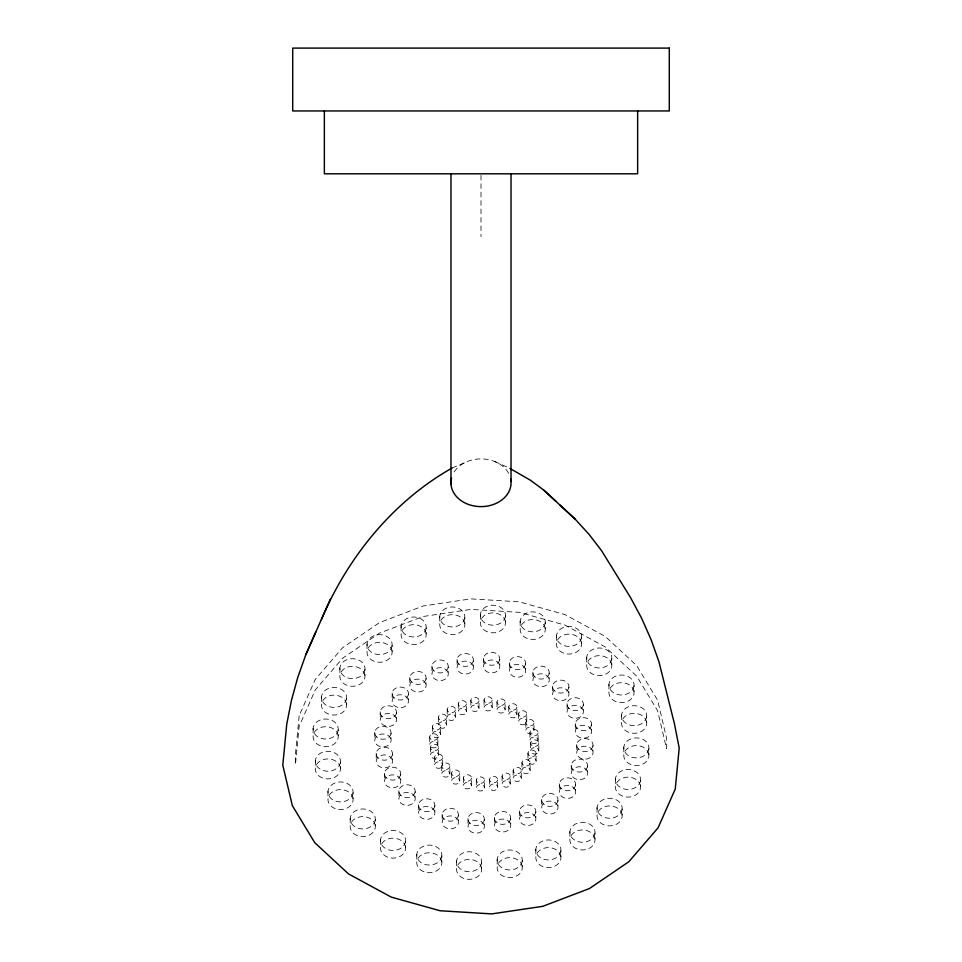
<?xml version="1.0" encoding="UTF-8"?>
<svg xmlns="http://www.w3.org/2000/svg" width="962" height="962" viewBox="0 0 962 962"><rect width="100%" height="100%" fill="white"/><g stroke="black" fill="none" stroke-linecap="round" stroke-linejoin="round"><path stroke-width="0.72" stroke-dasharray="4.81 3.61" d="M452.104 468.013L464.562 462.77M494.6 461.471L508.706 467.785M648.881 748.664A12.566 9.981 0 0 1 629.244 756.132A12.566 9.981 0 0 1 630.904 738.9A12.566 9.981 0 0 1 648.881 748.664L648.881 756.312A12.566 9.981 0 0 1 629.244 763.78A12.566 9.981 0 0 1 630.904 746.56A12.566 9.981 0 0 1 648.881 756.312M646.668 716.437A12.566 9.981 0 0 1 627.032 723.905A12.566 9.981 0 0 1 628.691 706.685A12.566 9.981 0 0 1 646.668 716.437L646.668 724.085A12.566 9.981 0 0 1 627.032 731.565A12.566 9.981 0 0 1 628.691 714.333A12.566 9.981 0 0 1 646.668 724.085M640.512 780.242A12.566 9.981 0 0 1 620.875 787.71A12.566 9.981 0 0 1 622.534 770.49A12.566 9.981 0 0 1 640.512 780.242L640.512 787.89A12.566 9.981 0 0 1 620.875 795.37A12.566 9.981 0 0 1 622.534 778.138A12.566 9.981 0 0 1 640.512 787.89M634.018 685.762A12.566 9.981 0 0 1 614.381 693.241A12.566 9.981 0 0 1 616.041 676.009A12.566 9.981 0 0 1 634.018 685.762L634.018 693.422A12.566 9.981 0 0 1 614.381 700.889A12.566 9.981 0 0 1 616.041 683.657A12.566 9.981 0 0 1 634.018 693.422M623.809 747.137L623.809 754.785M622.125 809.03A12.566 9.981 0 0 1 602.489 816.497A12.566 9.981 0 0 1 604.148 799.278A12.566 9.981 0 0 1 622.125 809.03L622.125 816.678A12.566 9.981 0 0 1 602.489 824.145A12.566 9.981 0 0 1 604.148 806.926A12.566 9.981 0 0 1 622.125 816.678M621.596 714.91L621.596 722.57M615.439 778.715L615.439 786.375M611.796 658.742A12.566 9.981 0 0 1 592.159 666.209A12.566 9.981 0 0 1 593.819 648.977A12.566 9.981 0 0 1 611.796 658.742L611.796 666.389A12.566 9.981 0 0 1 592.159 673.857A12.566 9.981 0 0 1 593.819 656.637A12.566 9.981 0 0 1 611.796 666.389M608.946 684.247L608.946 691.894M597.053 807.503L597.053 815.163M594.973 833.056A12.566 9.981 0 0 1 575.336 840.523A12.566 9.981 0 0 1 576.996 823.304A12.566 9.981 0 0 1 594.973 833.056L594.973 840.704A12.566 9.981 0 0 1 575.336 848.183A12.566 9.981 0 0 1 576.996 830.952A12.566 9.981 0 0 1 594.973 840.704M593.025 745.55A8.177 6.481 0 0 1 580.254 750.408A8.177 6.481 0 0 1 581.337 739.213A8.177 6.481 0 0 1 593.025 745.55L593.025 753.198A8.177 6.481 0 0 1 580.254 758.056A8.177 6.481 0 0 1 581.337 746.861A8.177 6.481 0 0 1 593.025 753.198M591.582 724.602A8.177 6.481 0 0 1 578.823 729.461A8.177 6.481 0 0 1 579.894 718.265A8.177 6.481 0 0 1 591.582 724.602L591.582 732.25A8.177 6.481 0 0 1 578.823 737.108A8.177 6.481 0 0 1 579.894 725.913A8.177 6.481 0 0 1 591.582 732.25M587.578 766.077A8.177 6.481 0 0 1 574.819 770.935A8.177 6.481 0 0 1 575.901 759.739A8.177 6.481 0 0 1 587.578 766.077L587.578 773.725A8.177 6.481 0 0 1 574.819 778.583A8.177 6.481 0 0 1 575.901 767.387A8.177 6.481 0 0 1 587.578 773.725M586.724 657.214L586.724 664.862M583.357 704.665A8.177 6.481 0 0 1 570.598 709.523A8.177 6.481 0 0 1 571.681 698.328A8.177 6.481 0 0 1 583.357 704.665L583.357 712.325A8.177 6.481 0 0 1 570.598 717.171A8.177 6.481 0 0 1 571.681 705.976A8.177 6.481 0 0 1 583.357 712.325M581.505 637.193A12.566 9.981 0 0 1 561.868 644.66A12.566 9.981 0 0 1 563.54 627.44A12.566 9.981 0 0 1 581.505 637.193L581.505 644.841A12.566 9.981 0 0 1 561.868 652.32A12.566 9.981 0 0 1 563.54 635.088A12.566 9.981 0 0 1 581.505 644.841M576.719 744.564L576.719 752.212M575.625 784.788A8.177 6.481 0 0 1 562.866 789.646A8.177 6.481 0 0 1 563.948 778.45A8.177 6.481 0 0 1 575.625 784.788L575.625 792.435A8.177 6.481 0 0 1 562.866 797.294A8.177 6.481 0 0 1 563.948 786.098A8.177 6.481 0 0 1 575.625 792.435M575.288 723.616L575.288 731.264M571.284 765.091L571.284 772.739M569.901 831.529L569.901 839.189M568.915 687.096A8.177 6.481 0 0 1 556.144 691.955A8.177 6.481 0 0 1 557.226 680.759A8.177 6.481 0 0 1 568.915 687.096L568.915 694.756A8.177 6.481 0 0 1 556.144 699.602A8.177 6.481 0 0 1 557.226 688.407A8.177 6.481 0 0 1 568.915 694.756M567.063 703.679L567.063 711.327M560.906 850.697A12.566 9.981 0 0 1 541.269 858.164A12.566 9.981 0 0 1 542.941 840.932A12.566 9.981 0 0 1 560.906 850.697L560.906 858.344A12.566 9.981 0 0 1 541.269 865.812A12.566 9.981 0 0 1 542.941 848.592A12.566 9.981 0 0 1 560.906 858.344M559.331 783.802L559.331 791.449M557.984 800.408A8.177 6.481 0 0 1 545.213 805.266A8.177 6.481 0 0 1 546.296 794.071A8.177 6.481 0 0 1 557.984 800.408L557.984 808.056A8.177 6.481 0 0 1 545.213 812.914A8.177 6.481 0 0 1 546.296 801.719A8.177 6.481 0 0 1 557.984 808.056M556.433 635.666L556.433 643.325M552.621 686.11L552.621 693.758M549.23 673.099A8.177 6.481 0 0 1 536.459 677.957A8.177 6.481 0 0 1 537.542 666.75A8.177 6.481 0 0 1 549.23 673.099L549.23 680.747A8.177 6.481 0 0 1 536.459 685.605A8.177 6.481 0 0 1 537.542 674.41A8.177 6.481 0 0 1 549.23 680.747M545.226 622.606A12.566 9.981 0 0 1 525.601 630.074A12.566 9.981 0 0 1 527.26 612.854A12.566 9.981 0 0 1 545.226 622.606L545.226 630.254A12.566 9.981 0 0 1 525.601 637.722A12.566 9.981 0 0 1 527.26 620.502A12.566 9.981 0 0 1 545.226 630.254M541.678 799.422L541.678 807.07M538.816 743.398A4.088 3.247 0 0 1 532.431 745.827A4.088 3.247 0 0 1 532.972 740.223A4.088 3.247 0 0 1 538.816 743.398L538.816 751.045A4.088 3.247 0 0 1 532.431 753.474A4.088 3.247 0 0 1 532.972 747.871A4.088 3.247 0 0 1 538.816 751.045M538.095 732.924A4.088 3.247 0 0 1 531.709 735.353A4.088 3.247 0 0 1 532.251 729.749A4.088 3.247 0 0 1 538.095 732.924L538.095 740.572A4.088 3.247 0 0 1 531.709 743.001A4.088 3.247 0 0 1 532.251 737.397A4.088 3.247 0 0 1 538.095 740.572M536.087 753.655A4.088 3.247 0 0 1 529.713 756.084A4.088 3.247 0 0 1 530.254 750.492A4.088 3.247 0 0 1 536.087 753.655L536.087 761.315A4.088 3.247 0 0 1 529.713 763.732A4.088 3.247 0 0 1 530.254 758.14A4.088 3.247 0 0 1 536.087 761.315M535.834 811.868A8.177 6.481 0 0 1 523.075 816.726A8.177 6.481 0 0 1 524.158 805.531A8.177 6.481 0 0 1 535.834 811.868L535.834 819.516A8.177 6.481 0 0 1 523.075 824.374A8.177 6.481 0 0 1 524.158 813.179A8.177 6.481 0 0 1 535.834 819.516M535.834 849.169L535.834 856.817M533.982 722.955A4.088 3.247 0 0 1 527.597 725.384A4.088 3.247 0 0 1 528.138 719.78A4.088 3.247 0 0 1 533.982 722.955L533.982 730.603A4.088 3.247 0 0 1 527.597 733.032A4.088 3.247 0 0 1 528.138 727.428A4.088 3.247 0 0 1 533.982 730.603M532.936 672.101L532.936 679.761M530.663 742.904L530.663 750.552M530.11 763.01A4.088 3.247 0 0 1 523.737 765.439A4.088 3.247 0 0 1 524.278 759.848A4.088 3.247 0 0 1 530.11 763.01L530.11 770.67A4.088 3.247 0 0 1 523.737 773.087A4.088 3.247 0 0 1 524.278 767.496A4.088 3.247 0 0 1 530.11 770.67M529.942 732.431L529.942 740.079M527.946 753.162L527.946 760.81M526.755 714.165A4.088 3.247 0 0 1 520.382 716.594A4.088 3.247 0 0 1 520.923 711.002A4.088 3.247 0 0 1 526.755 714.165L526.755 721.825A4.088 3.247 0 0 1 520.382 724.254A4.088 3.247 0 0 1 520.923 718.65A4.088 3.247 0 0 1 526.755 721.825M525.829 722.462L525.829 730.11M525.649 663.612A8.177 6.481 0 0 1 512.89 668.47A8.177 6.481 0 0 1 513.961 657.274A8.177 6.481 0 0 1 525.649 663.612L525.649 671.26A8.177 6.481 0 0 1 512.89 676.118A8.177 6.481 0 0 1 513.961 664.922A8.177 6.481 0 0 1 525.649 671.26M522.258 860.725A12.566 9.981 0 0 1 502.621 868.205A12.566 9.981 0 0 1 504.28 850.973A12.566 9.981 0 0 1 522.258 860.725L522.258 868.385A12.566 9.981 0 0 1 502.621 875.853A12.566 9.981 0 0 1 504.28 858.621A12.566 9.981 0 0 1 522.258 868.385M521.969 762.517L521.969 770.165M521.296 770.827A4.088 3.247 0 0 1 514.91 773.256A4.088 3.247 0 0 1 515.452 767.652A4.088 3.247 0 0 1 521.296 770.827L521.296 778.474A4.088 3.247 0 0 1 514.91 780.903A4.088 3.247 0 0 1 515.452 775.3A4.088 3.247 0 0 1 521.296 778.474M520.165 621.079L520.165 628.727M519.54 810.882L519.54 818.53M518.614 713.672L518.614 721.32M516.919 707.166A4.088 3.247 0 0 1 510.533 709.595A4.088 3.247 0 0 1 511.075 703.992A4.088 3.247 0 0 1 516.919 707.166L516.919 714.814A4.088 3.247 0 0 1 510.533 717.243A4.088 3.247 0 0 1 511.075 711.652A4.088 3.247 0 0 1 516.919 714.814M513.143 770.334L513.143 777.981M510.714 818.397A8.177 6.481 0 0 1 497.955 823.256A8.177 6.481 0 0 1 499.025 812.048A8.177 6.481 0 0 1 510.714 818.397L510.714 826.045A8.177 6.481 0 0 1 497.955 830.903A8.177 6.481 0 0 1 499.025 819.708A8.177 6.481 0 0 1 510.714 826.045M510.221 776.55A4.088 3.247 0 0 1 503.835 778.979A4.088 3.247 0 0 1 504.377 773.388A4.088 3.247 0 0 1 510.221 776.55L510.221 784.21A4.088 3.247 0 0 1 503.835 786.639A4.088 3.247 0 0 1 504.377 781.036A4.088 3.247 0 0 1 510.221 784.21M509.355 662.626L509.355 670.273M508.766 706.673L508.766 714.321M505.423 615.957A12.566 9.981 0 0 1 485.798 623.436A12.566 9.981 0 0 1 487.457 606.204A12.566 9.981 0 0 1 505.423 615.957L505.423 623.616A12.566 9.981 0 0 1 485.798 631.084A12.566 9.981 0 0 1 487.457 613.852A12.566 9.981 0 0 1 505.423 623.616M505.122 702.428A4.088 3.247 0 0 1 498.749 704.857A4.088 3.247 0 0 1 499.29 699.254A4.088 3.247 0 0 1 505.122 702.428L505.122 710.076A4.088 3.247 0 0 1 498.749 712.505A4.088 3.247 0 0 1 499.29 706.902A4.088 3.247 0 0 1 505.122 710.076M502.068 776.057L502.068 783.705M499.771 659.295A8.177 6.481 0 0 1 487.012 664.153A8.177 6.481 0 0 1 488.095 652.957A8.177 6.481 0 0 1 499.771 659.295L499.771 666.943A8.177 6.481 0 0 1 487.012 671.801A8.177 6.481 0 0 1 488.095 660.605A8.177 6.481 0 0 1 499.771 666.943M497.655 779.821A4.088 3.247 0 0 1 491.281 782.25A4.088 3.247 0 0 1 491.822 776.647A4.088 3.247 0 0 1 497.655 779.821L497.655 787.469A4.088 3.247 0 0 1 491.281 789.898A4.088 3.247 0 0 1 491.822 784.295A4.088 3.247 0 0 1 497.655 787.469M497.186 859.21L497.186 866.858M496.981 701.935L496.981 709.583M494.42 817.399L494.42 825.059M492.195 700.264A4.088 3.247 0 0 1 485.81 702.693A4.088 3.247 0 0 1 486.351 697.101A4.088 3.247 0 0 1 492.195 700.264L492.195 707.924A4.088 3.247 0 0 1 485.81 710.341A4.088 3.247 0 0 1 486.351 704.749A4.088 3.247 0 0 1 492.195 707.924M489.514 779.316L489.514 786.976M484.463 780.386A4.088 3.247 0 0 1 478.078 782.815A4.088 3.247 0 0 1 478.619 777.212A4.088 3.247 0 0 1 484.463 780.386L484.463 788.034A4.088 3.247 0 0 1 478.078 790.463A4.088 3.247 0 0 1 478.619 784.872A4.088 3.247 0 0 1 484.463 788.034M484.319 819.54A8.177 6.481 0 0 1 471.548 824.398A8.177 6.481 0 0 1 472.631 813.191A8.177 6.481 0 0 1 484.319 819.54L484.319 827.188A8.177 6.481 0 0 1 471.548 832.046A8.177 6.481 0 0 1 472.631 820.851A8.177 6.481 0 0 1 484.319 827.188M484.042 699.771L484.042 707.419M483.477 658.309L483.477 665.957M481.637 862.493A12.566 9.981 0 0 1 462.013 869.961A12.566 9.981 0 0 1 463.672 852.729A12.566 9.981 0 0 1 481.637 862.493L481.637 870.141A12.566 9.981 0 0 1 462.013 877.609A12.566 9.981 0 0 1 463.672 860.377A12.566 9.981 0 0 1 481.637 870.141M481 175.312L481 236.676M480.363 614.441L480.363 622.089M478.992 700.841A4.088 3.247 0 0 1 472.607 703.27A4.088 3.247 0 0 1 473.148 697.666A4.088 3.247 0 0 1 478.992 700.841L478.992 708.489A4.088 3.247 0 0 1 472.607 710.918A4.088 3.247 0 0 1 473.148 705.314A4.088 3.247 0 0 1 478.992 708.489M476.31 779.893L476.31 787.541M473.376 660.437A8.177 6.481 0 0 1 460.618 665.295A8.177 6.481 0 0 1 461.7 654.1A8.177 6.481 0 0 1 473.376 660.437L473.376 668.085A8.177 6.481 0 0 1 460.618 672.943A8.177 6.481 0 0 1 461.7 661.748A8.177 6.481 0 0 1 473.376 668.085M471.524 778.234A4.088 3.247 0 0 1 465.139 780.663A4.088 3.247 0 0 1 465.68 775.059A4.088 3.247 0 0 1 471.524 778.234L471.524 785.882A4.088 3.247 0 0 1 465.139 788.311A4.088 3.247 0 0 1 465.68 782.707A4.088 3.247 0 0 1 471.524 785.882M470.839 700.348L470.839 707.996M468.013 818.542L468.013 826.202M466.426 704.1A4.088 3.247 0 0 1 460.052 706.529A4.088 3.247 0 0 1 460.594 700.925A4.088 3.247 0 0 1 466.426 704.1L466.426 711.748A4.088 3.247 0 0 1 460.052 714.177A4.088 3.247 0 0 1 460.594 708.585A4.088 3.247 0 0 1 466.426 711.748M464.814 617.724A12.566 9.981 0 0 1 445.178 625.192A12.566 9.981 0 0 1 446.849 607.96A12.566 9.981 0 0 1 464.814 617.724L464.814 625.372A12.566 9.981 0 0 1 445.178 632.84A12.566 9.981 0 0 1 446.849 615.62A12.566 9.981 0 0 1 464.814 625.372M463.371 777.729L463.371 785.389M459.74 773.484A4.088 3.247 0 0 1 453.355 775.913A4.088 3.247 0 0 1 453.896 770.322A4.088 3.247 0 0 1 459.74 773.484L459.74 781.144A4.088 3.247 0 0 1 453.355 783.561A4.088 3.247 0 0 1 453.896 777.969A4.088 3.247 0 0 1 459.74 781.144M458.285 703.607L458.285 711.255M458.441 815.223A8.177 6.481 0 0 1 445.683 820.081A8.177 6.481 0 0 1 446.765 808.874A8.177 6.481 0 0 1 458.441 815.223L458.441 822.871A8.177 6.481 0 0 1 445.683 827.729A8.177 6.481 0 0 1 446.765 816.534A8.177 6.481 0 0 1 458.441 822.871M457.082 659.451L457.082 667.099M456.577 860.966L456.577 868.614M455.363 709.836A4.088 3.247 0 0 1 448.977 712.265A4.088 3.247 0 0 1 449.519 706.661A4.088 3.247 0 0 1 455.363 709.836L455.363 717.484A4.088 3.247 0 0 1 448.977 719.913A4.088 3.247 0 0 1 449.519 714.309A4.088 3.247 0 0 1 455.363 717.484M451.587 772.991L451.587 780.639M449.891 766.486A4.088 3.247 0 0 1 443.506 768.915A4.088 3.247 0 0 1 444.047 763.311A4.088 3.247 0 0 1 449.891 766.486L449.891 774.133A4.088 3.247 0 0 1 443.506 776.562A4.088 3.247 0 0 1 444.047 770.971A4.088 3.247 0 0 1 449.891 774.133M448.256 666.967A8.177 6.481 0 0 1 435.485 671.825A8.177 6.481 0 0 1 436.568 660.617A8.177 6.481 0 0 1 448.256 666.967L448.256 674.615A8.177 6.481 0 0 1 435.485 679.473A8.177 6.481 0 0 1 436.568 668.277A8.177 6.481 0 0 1 448.256 674.615M447.21 709.343L447.21 716.991M446.536 717.64A4.088 3.247 0 0 1 440.151 720.069A4.088 3.247 0 0 1 440.692 714.465A4.088 3.247 0 0 1 446.536 717.64L446.536 725.288A4.088 3.247 0 0 1 440.151 727.717A4.088 3.247 0 0 1 440.692 722.125A4.088 3.247 0 0 1 446.536 725.288M442.664 757.707A4.088 3.247 0 0 1 436.291 760.124A4.088 3.247 0 0 1 436.832 754.533A4.088 3.247 0 0 1 442.664 757.707L442.664 765.355A4.088 3.247 0 0 1 436.291 767.784A4.088 3.247 0 0 1 436.832 762.181A4.088 3.247 0 0 1 442.664 765.355M442.147 814.225L442.147 821.885M441.738 765.992L441.738 773.64M441.835 855.843A12.566 9.981 0 0 1 422.21 863.311A12.566 9.981 0 0 1 423.869 846.091A12.566 9.981 0 0 1 441.835 855.843L441.835 863.491A12.566 9.981 0 0 1 422.21 870.971A12.566 9.981 0 0 1 423.869 853.739A12.566 9.981 0 0 1 441.835 863.491M440.56 726.995A4.088 3.247 0 0 1 434.175 729.424A4.088 3.247 0 0 1 434.716 723.821A4.088 3.247 0 0 1 440.56 726.995L440.56 734.643A4.088 3.247 0 0 1 434.175 737.072A4.088 3.247 0 0 1 434.716 731.481A4.088 3.247 0 0 1 440.56 734.643M439.742 616.197L439.742 623.845M438.552 747.739A4.088 3.247 0 0 1 432.178 750.168A4.088 3.247 0 0 1 432.72 744.564A4.088 3.247 0 0 1 438.552 747.739L438.552 755.386A4.088 3.247 0 0 1 432.178 757.816A4.088 3.247 0 0 1 432.72 752.212A4.088 3.247 0 0 1 438.552 755.386M438.383 717.147L438.383 724.795M437.842 737.265A4.088 3.247 0 0 1 431.457 739.694A4.088 3.247 0 0 1 431.998 734.09A4.088 3.247 0 0 1 437.842 737.265L437.842 744.913A4.088 3.247 0 0 1 431.457 747.342A4.088 3.247 0 0 1 431.998 741.738A4.088 3.247 0 0 1 437.842 744.913M434.86 805.735A8.177 6.481 0 0 1 422.102 810.593A8.177 6.481 0 0 1 423.184 799.398A8.177 6.481 0 0 1 434.86 805.735L434.86 813.383A8.177 6.481 0 0 1 422.102 818.241A8.177 6.481 0 0 1 423.184 807.046A8.177 6.481 0 0 1 434.86 813.383M434.523 757.202L434.523 764.862M432.407 726.502L432.407 734.15M431.962 665.969L431.962 673.628M430.411 747.233L430.411 754.893M429.689 736.76L429.689 744.42M426.166 627.753A12.566 9.981 0 0 1 406.529 635.233A12.566 9.981 0 0 1 408.189 618.001A12.566 9.981 0 0 1 426.166 627.753L426.166 635.413A12.566 9.981 0 0 1 406.529 642.881A12.566 9.981 0 0 1 408.189 625.649A12.566 9.981 0 0 1 426.166 635.413M426.106 678.426A8.177 6.481 0 0 1 413.347 683.285A8.177 6.481 0 0 1 414.43 672.089A8.177 6.481 0 0 1 426.106 678.426L426.106 686.074A8.177 6.481 0 0 1 413.347 690.932A8.177 6.481 0 0 1 414.43 679.737A8.177 6.481 0 0 1 426.106 686.074M418.566 804.749L418.566 812.397M416.774 854.316L416.774 861.976M415.175 791.738A8.177 6.481 0 0 1 402.417 796.584A8.177 6.481 0 0 1 403.499 785.389A8.177 6.481 0 0 1 415.175 791.738L415.175 799.386A8.177 6.481 0 0 1 402.417 804.244A8.177 6.481 0 0 1 403.499 793.037A8.177 6.481 0 0 1 415.175 799.386M409.812 677.44L409.812 685.088M408.465 694.047A8.177 6.481 0 0 1 395.707 698.905A8.177 6.481 0 0 1 396.777 687.698A8.177 6.481 0 0 1 408.465 694.047L408.465 701.695A8.177 6.481 0 0 1 395.707 706.553A8.177 6.481 0 0 1 396.777 695.358A8.177 6.481 0 0 1 408.465 701.695M405.567 841.257A12.566 9.981 0 0 1 385.93 848.724A12.566 9.981 0 0 1 387.59 831.505A12.566 9.981 0 0 1 405.567 841.257L405.567 848.905A12.566 9.981 0 0 1 385.93 856.372A12.566 9.981 0 0 1 387.59 839.153A12.566 9.981 0 0 1 405.567 848.905M401.094 626.238L401.094 633.886M400.733 774.169A8.177 6.481 0 0 1 387.975 779.016A8.177 6.481 0 0 1 389.057 767.82A8.177 6.481 0 0 1 400.733 774.169L400.733 781.817A8.177 6.481 0 0 1 387.975 786.675A8.177 6.481 0 0 1 389.057 775.48A8.177 6.481 0 0 1 400.733 781.817M398.881 790.74L398.881 798.4M396.512 712.758A8.177 6.481 0 0 1 383.754 717.616A8.177 6.481 0 0 1 384.836 706.409A8.177 6.481 0 0 1 396.512 712.758L396.512 720.406A8.177 6.481 0 0 1 383.754 725.264A8.177 6.481 0 0 1 384.836 714.069A8.177 6.481 0 0 1 396.512 720.406M392.508 754.232A8.177 6.481 0 0 1 379.749 759.09A8.177 6.481 0 0 1 380.832 747.883A8.177 6.481 0 0 1 392.508 754.232L392.508 761.88A8.177 6.481 0 0 1 379.749 766.738A8.177 6.481 0 0 1 380.832 755.543A8.177 6.481 0 0 1 392.508 761.88M392.171 693.049L392.171 700.709M392.099 645.394A12.566 9.981 0 0 1 372.462 652.861A12.566 9.981 0 0 1 374.134 635.641A12.566 9.981 0 0 1 392.099 645.394L392.099 653.042A12.566 9.981 0 0 1 372.462 660.509A12.566 9.981 0 0 1 374.134 643.289A12.566 9.981 0 0 1 392.099 653.042M391.065 733.284A8.177 6.481 0 0 1 378.306 738.143A8.177 6.481 0 0 1 379.389 726.935A8.177 6.481 0 0 1 391.065 733.284L391.065 740.932A8.177 6.481 0 0 1 378.306 745.79A8.177 6.481 0 0 1 379.389 734.595A8.177 6.481 0 0 1 391.065 740.932M384.439 773.171L384.439 780.831M380.495 839.73L380.495 847.378M380.218 711.76L380.218 719.42M376.214 753.234L376.214 760.894M375.276 819.708A12.566 9.981 0 0 1 355.651 827.188A12.566 9.981 0 0 1 357.311 809.956A12.566 9.981 0 0 1 375.276 819.708L375.276 827.368A12.566 9.981 0 0 1 355.651 834.836A12.566 9.981 0 0 1 357.311 817.604A12.566 9.981 0 0 1 375.276 827.368M374.771 732.286L374.771 739.946M367.027 643.867L367.027 651.514M364.947 669.42A12.566 9.981 0 0 1 345.31 676.887A12.566 9.981 0 0 1 346.981 659.667A12.566 9.981 0 0 1 364.947 669.42L364.947 677.068A12.566 9.981 0 0 1 345.31 684.547A12.566 9.981 0 0 1 346.981 667.315A12.566 9.981 0 0 1 364.947 677.068M353.054 792.688A12.566 9.981 0 0 1 333.417 800.156A12.566 9.981 0 0 1 335.089 782.924A12.566 9.981 0 0 1 353.054 792.688L353.054 800.336A12.566 9.981 0 0 1 333.417 807.803A12.566 9.981 0 0 1 335.089 790.584A12.566 9.981 0 0 1 353.054 800.336M350.204 818.193L350.204 825.841M346.56 698.208A12.566 9.981 0 0 1 326.924 705.675A12.566 9.981 0 0 1 328.595 688.455A12.566 9.981 0 0 1 346.56 698.208L346.56 705.855A12.566 9.981 0 0 1 326.924 713.323A12.566 9.981 0 0 1 328.595 696.103A12.566 9.981 0 0 1 346.56 705.855M340.404 762.012A12.566 9.981 0 0 1 320.767 769.48A12.566 9.981 0 0 1 322.438 752.26A12.566 9.981 0 0 1 340.404 762.012L340.404 769.66A12.566 9.981 0 0 1 320.767 777.14A12.566 9.981 0 0 1 322.438 759.908A12.566 9.981 0 0 1 340.404 769.66M339.875 667.893L339.875 675.552M338.191 729.785A12.566 9.981 0 0 1 318.554 737.265A12.566 9.981 0 0 1 320.214 720.033A12.566 9.981 0 0 1 338.191 729.785L338.191 737.433A12.566 9.981 0 0 1 318.554 744.913A12.566 9.981 0 0 1 320.214 727.681A12.566 9.981 0 0 1 338.191 737.433M327.982 791.161L327.982 798.809M321.488 696.68L321.488 704.34M315.332 760.485L315.332 768.145M313.119 728.27L313.119 735.918M454.172 471.969A30.075 23.858 0 0 1 483.297 458.97A30.075 23.858 0 0 1 509.583 475.336M299.158 715.764L295.454 754.148L295.454 764.658L299.158 726.274L315.247 689.958L342.64 658.2L379.461 633.14L423.196 616.486L470.875 609.391L519.252 612.337L565.007 625.108L605.05 646.837L636.628 676.058L657.611 710.762L666.546 748.592L666.546 738.082L657.611 700.252L636.628 665.548L605.05 636.327L565.007 614.598L519.252 601.827L470.875 598.881L423.196 605.976L379.461 622.63L342.64 647.691L315.247 679.449L299.158 715.764"/><path stroke-width="1.44" d="M315.656 632.274L305.892 654.521L297.799 677.284L291.414 700.528L286.748 724.206L282.792 765.199L292.34 805.615L314.754 842.688L348.484 873.905L391.257 897.113L440.139 910.761L491.81 913.9L542.748 906.324L589.465 888.539L628.799 861.772L658.056 827.837L675.252 789.044L679.208 748.051L674.446 723.797L658.922 661.652L651.07 639.586L641.582 618.169L630.471 597.462L601.527 550.625L588.948 534.247L575.011 518.987L543.758 490.103L530.531 480.291L509.968 468.482M321.392 619.552C347.607 557.395 392.953 501.418 452.104 468.013M305.892 654.521L330.291 599.266M543.758 490.103L555.928 501.346M559.728 504.882L575.011 518.987M637.638 110.955L637.638 173.809L324.362 173.809L324.362 110.955M511.026 173.809L511.026 481.457M450.974 173.809L450.974 484.054M510.69 478.98A30.075 23.858 0 0 1 480.278 506.613A30.075 23.858 0 0 1 451.575 477.849M669.287 48.1L292.713 48.1L292.713 110.955L669.287 110.955L669.287 48.1"/></g></svg>
